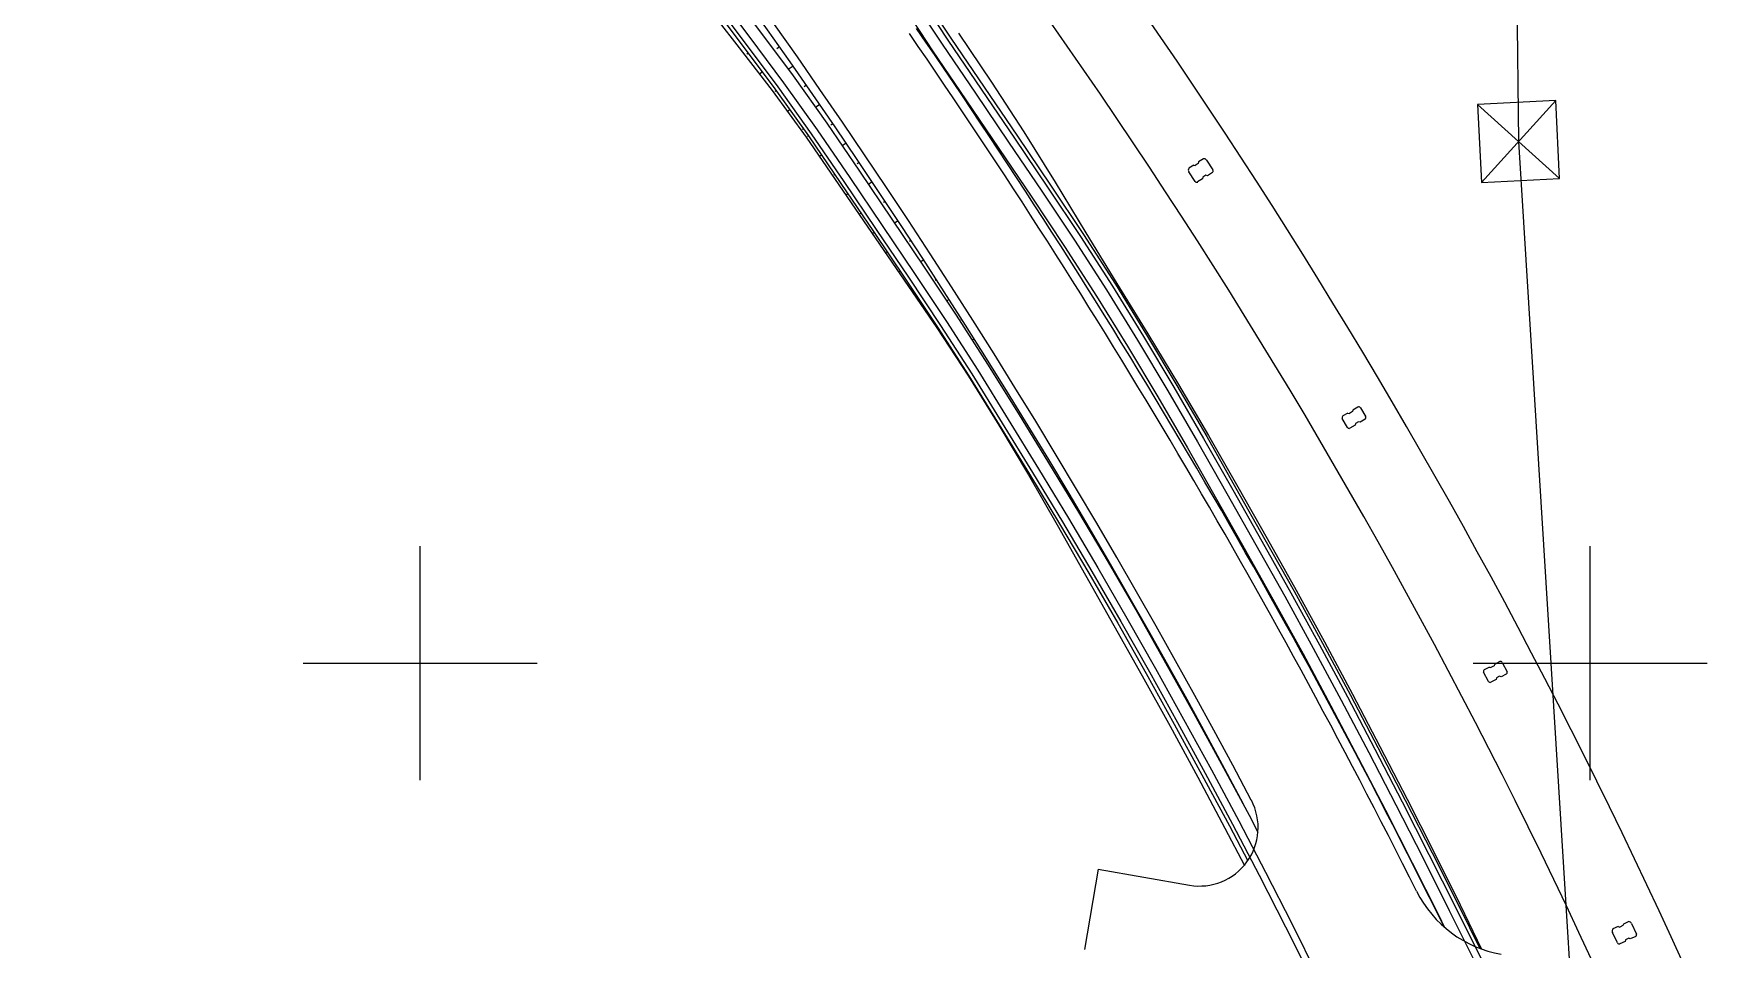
# Model space of a CAD drawing. Header units: inches. Extents: x 499362 to 502582, y 2541888 to 2545349.
# Drawn here: x 501167 to 501310.8, y 2543275.5 to 2543353.8 of the extents above; entities that cross this region are included whole.
import ezdxf

# ---------------------------------------------------------------- set-up
doc = ezdxf.new("R2010")
doc.units = ezdxf.units.IN
for name, color, linetype in [('0-段落划分', 2, 'Continuous'), ('坐标网', 2, 'Continuous'), ('桥-立柱', 5, 'Continuous')]:
    doc.layers.add(name, color=color, linetype=linetype)

# ---------------------------------------------------------------- blocks, each defined once
blk = doc.blocks.new('A$C035667EC')
at = {"layer": '桥-立柱', "color": 1, "ltscale": 10}
for p, q in [((501266.93, 2543343.14), (501266.52, 2543342.87)), ((501266.1, 2543342.59), (501265.68, 2543342.32)), ((501266.24, 2543341.19), (501265.69, 2543342.03)), ((501266.1, 2543342.59), (501266.24, 2543342.56)), ((501266.49, 2543342.73), (501266.24, 2543342.56)), ((501266.52, 2543342.87), (501266.49, 2543342.73)), ((501267.14, 2543341.72), (501266.89, 2543341.56)), ((501267.28, 2543341.69), (501267.14, 2543341.72)), ((501267.2, 2543343.01), (501267.74, 2543342.18)), ((501267.7, 2543341.97), (501267.28, 2543341.69)), ((501266.86, 2543341.42), (501266.44, 2543341.15)), ((501266.89, 2543341.56), (501266.86, 2543341.42)), ((501279.71, 2543321.65), (501279.68, 2543321.51)), ((501280.14, 2543321.9), (501279.71, 2543321.65)), ((501280.35, 2543321.85), (501280.8, 2543321.07)), ((501279.25, 2543320.16), (501278.8, 2543320.93)), ((501279.28, 2543321.39), (501278.85, 2543321.14)), ((501279.28, 2543321.39), (501279.42, 2543321.36)), ((501279.68, 2543321.51), (501279.42, 2543321.36)), ((501279.89, 2543320.36), (501279.46, 2543320.1)), ((501279.92, 2543320.49), (501279.89, 2543320.36)), ((501280.18, 2543320.65), (501279.92, 2543320.49)), ((501280.32, 2543320.61), (501280.18, 2543320.65)), ((501280.75, 2543320.86), (501280.32, 2543320.61)), ((501292.27, 2543300.13), (501291.82, 2543299.9)), ((501292.47, 2543300.07), (501292.89, 2543299.27)), ((501291.29, 2543298.44), (501290.87, 2543299.23)), ((501291.38, 2543299.67), (501290.94, 2543299.44)), ((501291.38, 2543299.67), (501291.51, 2543299.63)), ((501291.94, 2543298.61), (501291.49, 2543298.37)), ((501291.78, 2543299.77), (501291.51, 2543299.63)), ((501291.82, 2543299.9), (501291.78, 2543299.77)), ((501291.98, 2543298.74), (501291.94, 2543298.61)), ((501292.24, 2543298.88), (501291.98, 2543298.74)), ((501292.38, 2543298.84), (501292.24, 2543298.88)), ((501292.82, 2543299.07), (501292.38, 2543298.84))]:
    blk.add_line(p, q, dxfattribs=at)
at = {"layer": '桥-立柱', "color": 1, "linetype": 'Continuous'}
for p, q in [((501302.32, 2543276.07), (501301.89, 2543276.98)), ((501302.38, 2543277.48), (501301.92, 2543277.27)), ((501302.38, 2543277.48), (501302.51, 2543277.43)), ((501302.78, 2543277.56), (501302.51, 2543277.43)), ((501302.83, 2543277.69), (501302.78, 2543277.56)), ((501303.29, 2543277.9), (501302.83, 2543277.69)), ((501303.53, 2543277.74), (501303.95, 2543276.83)), ((501302.97, 2543276.21), (501302.51, 2543276)), ((501303.02, 2543276.34), (501302.97, 2543276.21)), ((501303.29, 2543276.47), (501303.02, 2543276.34)), ((501303.42, 2543276.42), (501303.29, 2543276.47)), ((501303.88, 2543276.63), (501303.42, 2543276.42))]:
    blk.add_line(p, q, dxfattribs=at)
at = {"layer": '桥-立柱', "color": 1, "ltscale": 10}
for centre, radius, start, end in [((501266.97, 2543342.88), 0.264, 30.6009, 97.6889), ((501265.9, 2543342.18), 0.264, 148.6734, 215.7614), ((501267.62, 2543342.09), 0.15, 303.1811, 33.1811), ((501266.36, 2543341.27), 0.15, 213.1811, 303.1811), ((501280.22, 2543321.77), 0.15, 30.4265, 120.4265), ((501278.93, 2543321.01), 0.15, 120.4265, 210.4265), ((501279.38, 2543320.23), 0.15, 210.4265, 300.4265), ((501280.67, 2543320.99), 0.15, 300.4265, 30.4265), ((501292.33, 2543300), 0.15, 27.6719, 117.6719), ((501291.01, 2543299.3), 0.15, 117.6719, 207.6719), ((501292.75, 2543299.2), 0.15, 297.6719, 27.6719), ((501291.42, 2543298.51), 0.15, 207.6719, 297.6719)]:
    blk.add_arc(centre, radius, start, end, dxfattribs=at)
at = {"layer": '桥-立柱', "color": 1, "linetype": 'Continuous'}
for centre, radius, start, end in [((501302.13, 2543277.1), 0.264, 140.4096, 207.4976), ((501303.28, 2543277.64), 0.264, 22.3371, 89.4251), ((501302.45, 2543276.14), 0.15, 204.9173, 294.9173), ((501303.81, 2543276.77), 0.15, 294.9173, 24.9173)]:
    blk.add_arc(centre, radius, start, end, dxfattribs=at)
blk = doc.blocks.new('A$C3A006F90')
at = {"layer": '0-段落划分', "color": 2, "linetype": 'Continuous'}
for p, q in [((501292.03, 2543493.62), (501293.86, 2543344.61)), ((501228.04, 2543352.17), (501227.9, 2543352.07)), ((501230.71, 2543352.7), (501230.48, 2543352.54)), ((501229.24, 2543350.57), (501228.99, 2543350.38)), ((501231.86, 2543351.06), (501231.45, 2543350.78)), ((501230.43, 2543348.96), (501230.31, 2543348.88)), ((501233, 2543349.42), (501232.81, 2543349.29)), ((501234.14, 2543347.78), (501233.78, 2543347.53)), ((501297.38, 2543341.45), (501290.35, 2543347.77)), ((501297.04, 2543348.11), (501290.69, 2543341.1)), ((501231.59, 2543347.33), (501231.38, 2543347.18)), ((501235.27, 2543346.13), (501235.1, 2543346.01)), ((501232.75, 2543345.71), (501232.65, 2543345.63)), ((501233.18, 2543345.11), (501233.08, 2543345.04)), ((501293.86, 2543344.61), (501306.9, 2543134.86)), ((501234.3, 2543343.45), (501234.11, 2543343.32)), ((501236.4, 2543344.47), (501236.06, 2543344.25)), ((501235.43, 2543341.8), (501235.33, 2543341.74)), ((501237.52, 2543342.82), (501237.35, 2543342.7)), ((501238.63, 2543341.16), (501238.31, 2543340.94)), ((501236.55, 2543340.15), (501236.36, 2543340.02)), ((501239.74, 2543339.49), (501239.58, 2543339.39)), ((501237.67, 2543338.49), (501237.58, 2543338.43)), ((501240.84, 2543337.82), (501240.54, 2543337.63)), ((501238.79, 2543336.83), (501238.62, 2543336.72)), ((501241.94, 2543336.15), (501241.8, 2543336.06)), ((501239.91, 2543335.17), (501239.83, 2543335.12)), ((501243.03, 2543334.48), (501242.78, 2543334.31)), ((501241.02, 2543333.51), (501240.89, 2543333.43)), ((501242.13, 2543331.85), (501242.08, 2543331.82)), ((501244.12, 2543332.8), (501244, 2543332.72)), ((501243.24, 2543330.19), (501243.16, 2543330.13)), ((501245.2, 2543331.11), (501244.99, 2543330.98)), ((501246.28, 2543329.43), (501246.19, 2543329.37)), ((501244.35, 2543328.52), (501244.31, 2543328.5)), ((501247.35, 2543327.74), (501247.17, 2543327.63)), ((501245.43, 2543326.84), (501245.37, 2543326.8)), ((501248.41, 2543326.05), (501248.33, 2543326)), ((501246.51, 2543325.15), (501246.49, 2543325.14))]:
    blk.add_line(p, q, dxfattribs=at)
at = {"layer": '0-段落划分', "color": 2}
for q in [(501256.76, 2543275.52), (501265.75, 2543281.02)]:
    blk.add_line((501257.95, 2543282.38), q, dxfattribs=at)
at = {"layer": '0-段落划分', "color": 2, "linetype": 'Continuous', "flags": 128}
for points in [[(501230.46, 2543373.83), (501233.43, 2543369.75), (501236.31, 2543365.61), (501239.09, 2543361.4), (501241.82, 2543357.15), (501244.6, 2543352.93), (501244.6, 2543352.93)], [(501230.46, 2543373.83), (501233.43, 2543369.75), (501236.31, 2543365.61), (501239.09, 2543361.4), (501241.82, 2543357.15), (501244.6, 2543352.93), (501244.6, 2543352.93)], [(501230.95, 2543374.18), (501233.91, 2543370.11), (501236.8, 2543365.96), (501239.58, 2543361.75), (501242.32, 2543357.49), (501245.1, 2543353.27), (501245.1, 2543353.27)], [(501230.95, 2543374.18), (501233.91, 2543370.11), (501236.8, 2543365.96), (501239.58, 2543361.75), (501242.32, 2543357.49), (501245.1, 2543353.27), (501245.1, 2543353.27)], [(501231.19, 2543374.36), (501234.16, 2543370.28), (501237.04, 2543366.14), (501239.83, 2543361.92), (501242.56, 2543357.66), (501245.35, 2543353.44), (501245.35, 2543353.44)], [(501229.66, 2543373.24), (501232.62, 2543369.17), (501235.5, 2543365.03), (501238.28, 2543360.82), (501241, 2543356.58), (501243.78, 2543352.36), (501243.78, 2543352.36)], [(501220.02, 2543366.14), (501222.97, 2543362.14), (501225.93, 2543358.15), (501228.9, 2543354.19), (501231.87, 2543350.22), (501234.74, 2543346.18), (501234.74, 2543346.18)], [(501218.1, 2543364.72), (501221.04, 2543360.74), (501224.02, 2543356.79), (501227.05, 2543352.88), (501230.08, 2543348.97), (501232.98, 2543344.97), (501232.98, 2543344.97)], [(501218.49, 2543365.01), (501221.43, 2543361.02), (501224.38, 2543357.05), (501227.35, 2543353.09), (501230.31, 2543349.13), (501233.18, 2543345.11), (501233.18, 2543345.11)], [(501218.74, 2543365.19), (501221.67, 2543361.2), (501224.63, 2543357.22), (501227.6, 2543353.26), (501230.56, 2543349.3), (501233.42, 2543345.28), (501233.42, 2543345.28)], [(501218.74, 2543365.19), (501221.67, 2543361.2), (501224.63, 2543357.22), (501227.6, 2543353.26), (501230.56, 2543349.3), (501233.42, 2543345.28), (501233.42, 2543345.28)], [(501219.22, 2543365.54), (501222.16, 2543361.55), (501225.11, 2543357.57), (501228.09, 2543353.61), (501231.05, 2543349.64), (501233.92, 2543345.62), (501233.92, 2543345.62)], [(501219.22, 2543365.54), (501222.16, 2543361.55), (501225.11, 2543357.57), (501228.09, 2543353.61), (501231.05, 2543349.64), (501233.92, 2543345.62), (501233.92, 2543345.62)], [(501245.1, 2543353.27), (501247.94, 2543349.09), (501250.78, 2543344.9), (501253.61, 2543340.71), (501256.42, 2543336.5), (501259.15, 2543332.24), (501259.15, 2543332.24)], [(501245.1, 2543353.27), (501247.94, 2543349.09), (501250.78, 2543344.9), (501253.61, 2543340.71), (501256.42, 2543336.5), (501259.15, 2543332.24), (501259.15, 2543332.24)], [(501245.35, 2543353.44), (501248.19, 2543349.25), (501251.03, 2543345.06), (501253.86, 2543340.87), (501256.67, 2543336.66), (501259.41, 2543332.4), (501259.41, 2543332.4)], [(501245.99, 2543353.88), (501248.82, 2543349.68), (501251.58, 2543345.43), (501254.26, 2543341.13), (501256.88, 2543336.79), (501259.53, 2543332.47), (501259.53, 2543332.47)], [(501243.78, 2543352.36), (501246.62, 2543348.19), (501249.45, 2543344.02), (501252.27, 2543339.84), (501255.07, 2543335.64), (501257.8, 2543331.39), (501257.8, 2543331.39)], [(501244.6, 2543352.93), (501247.45, 2543348.75), (501250.28, 2543344.57), (501253.11, 2543340.38), (501255.91, 2543336.17), (501258.65, 2543331.92), (501258.65, 2543331.92)], [(501244.6, 2543352.93), (501247.45, 2543348.75), (501250.28, 2543344.57), (501253.11, 2543340.38), (501255.91, 2543336.17), (501258.65, 2543331.92), (501258.65, 2543331.92)], [(501234.74, 2543346.18), (501237.53, 2543342.09), (501240.3, 2543337.98), (501243.07, 2543333.87), (501245.81, 2543329.75), (501248.49, 2543325.58), (501248.49, 2543325.58)], [(501232.98, 2543344.97), (501235.76, 2543340.9), (501238.55, 2543336.82), (501241.36, 2543332.76), (501244.15, 2543328.68), (501246.84, 2543324.55), (501246.84, 2543324.55)], [(501233.18, 2543345.11), (501235.95, 2543341.03), (501238.72, 2543336.93), (501241.48, 2543332.84), (501244.21, 2543328.73), (501246.88, 2543324.57), (501246.88, 2543324.57)], [(501233.42, 2543345.28), (501236.2, 2543341.19), (501238.97, 2543337.1), (501241.73, 2543333), (501244.46, 2543328.89), (501247.14, 2543324.73), (501247.14, 2543324.73)], [(501233.42, 2543345.28), (501236.2, 2543341.19), (501238.97, 2543337.1), (501241.73, 2543333), (501244.46, 2543328.89), (501247.14, 2543324.73), (501247.14, 2543324.73)], [(501233.92, 2543345.62), (501236.7, 2543341.53), (501239.47, 2543337.43), (501242.23, 2543333.33), (501244.97, 2543329.21), (501247.64, 2543325.05), (501247.64, 2543325.05)], [(501233.92, 2543345.62), (501236.7, 2543341.53), (501239.47, 2543337.43), (501242.23, 2543333.33), (501244.97, 2543329.21), (501247.64, 2543325.05), (501247.64, 2543325.05)], [(501258.65, 2543331.92), (501261.3, 2543327.62), (501263.9, 2543323.29), (501266.44, 2543318.92), (501268.93, 2543314.52), (501271.41, 2543310.12), (501271.41, 2543310.12)], [(501258.65, 2543331.92), (501261.3, 2543327.62), (501263.9, 2543323.29), (501266.44, 2543318.92), (501268.93, 2543314.52), (501271.41, 2543310.12), (501271.41, 2543310.12)], [(501259.15, 2543332.24), (501261.81, 2543327.94), (501264.41, 2543323.6), (501266.95, 2543319.22), (501269.45, 2543314.82), (501271.93, 2543310.42), (501271.93, 2543310.42)], [(501259.15, 2543332.24), (501261.81, 2543327.94), (501264.41, 2543323.6), (501266.95, 2543319.22), (501269.45, 2543314.82), (501271.93, 2543310.42), (501271.93, 2543310.42)], [(501259.41, 2543332.4), (501262.07, 2543328.09), (501264.67, 2543323.75), (501267.21, 2543319.38), (501269.71, 2543314.97), (501272.19, 2543310.57), (501272.19, 2543310.57)], [(501259.53, 2543332.47), (501262.19, 2543328.17), (501264.8, 2543323.83), (501267.36, 2543319.46), (501269.87, 2543315.07), (501272.37, 2543310.66), (501272.37, 2543310.66)], [(501257.8, 2543331.39), (501260.45, 2543327.1), (501263.04, 2543322.77), (501265.58, 2543318.41), (501268.06, 2543314.02), (501270.54, 2543309.63), (501270.54, 2543309.63)], [(501246.84, 2543324.55), (501249.44, 2543320.34), (501251.97, 2543316.11), (501254.44, 2543311.83), (501256.86, 2543307.52), (501259.28, 2543303.22), (501259.28, 2543303.22)], [(501246.88, 2543324.57), (501249.48, 2543320.37), (501252.06, 2543316.16), (501254.62, 2543311.93), (501257.14, 2543307.69), (501259.62, 2543303.41), (501259.62, 2543303.41)], [(501247.14, 2543324.73), (501249.74, 2543320.53), (501252.32, 2543316.31), (501254.88, 2543312.08), (501257.4, 2543307.84), (501259.88, 2543303.56), (501259.88, 2543303.56)], [(501247.14, 2543324.73), (501249.74, 2543320.53), (501252.32, 2543316.31), (501254.88, 2543312.08), (501257.4, 2543307.84), (501259.88, 2543303.56), (501259.88, 2543303.56)], [(501247.64, 2543325.05), (501250.25, 2543320.84), (501252.83, 2543316.62), (501255.39, 2543312.39), (501257.92, 2543308.14), (501260.4, 2543303.86), (501260.4, 2543303.86)], [(501247.64, 2543325.05), (501250.25, 2543320.84), (501252.83, 2543316.62), (501255.39, 2543312.39), (501257.92, 2543308.14), (501260.4, 2543303.86), (501260.4, 2543303.86)], [(501248.49, 2543325.58), (501251.1, 2543321.37), (501253.69, 2543317.14), (501256.25, 2543312.9), (501258.79, 2543308.64), (501261.27, 2543304.35), (501261.27, 2543304.35)], [(501271.41, 2543310.12), (501273.89, 2543305.72), (501276.32, 2543301.29), (501278.71, 2543296.84), (501281.06, 2543292.36), (501283.38, 2543287.88), (501283.38, 2543287.88)], [(501271.41, 2543310.12), (501273.89, 2543305.72), (501276.32, 2543301.29), (501278.71, 2543296.84), (501281.06, 2543292.36), (501283.38, 2543287.88), (501283.38, 2543287.88)], [(501271.93, 2543310.42), (501274.41, 2543306.01), (501276.85, 2543301.58), (501279.24, 2543297.12), (501281.59, 2543292.64), (501283.91, 2543288.15), (501283.91, 2543288.15)], [(501271.93, 2543310.42), (501274.41, 2543306.01), (501276.85, 2543301.58), (501279.24, 2543297.12), (501281.59, 2543292.64), (501283.91, 2543288.15), (501283.91, 2543288.15)], [(501272.19, 2543310.57), (501274.68, 2543306.16), (501277.11, 2543301.72), (501279.5, 2543297.26), (501281.85, 2543292.78), (501284.18, 2543288.29), (501284.18, 2543288.29)], [(501272.37, 2543310.66), (501274.85, 2543306.25), (501277.28, 2543301.82), (501279.67, 2543297.35), (501282.02, 2543292.87), (501284.34, 2543288.37), (501284.34, 2543288.37)], [(501270.54, 2543309.63), (501273.02, 2543305.23), (501275.45, 2543300.81), (501277.83, 2543296.36), (501280.17, 2543291.9), (501282.49, 2543287.42), (501282.49, 2543287.42)], [(501261.27, 2543304.35), (501263.7, 2543300.03), (501266.11, 2543295.7), (501268.49, 2543291.35), (501270.83, 2543286.99), (501271.59, 2543285.54)], [(501259.28, 2543303.22), (501261.71, 2543298.92), (501264.09, 2543294.6), (501266.45, 2543290.26), (501268.77, 2543285.9), (501270.43, 2543282.71)], [(501259.62, 2543303.41), (501262.04, 2543299.11), (501264.44, 2543294.79), (501266.81, 2543290.46), (501269.15, 2543286.1), (501270.73, 2543283.1)], [(501259.88, 2543303.56), (501262.31, 2543299.25), (501264.71, 2543294.93), (501267.08, 2543290.6), (501269.42, 2543286.24), (501271.71, 2543281.86), (501271.71, 2543281.86)], [(501259.88, 2543303.56), (501262.31, 2543299.25), (501264.71, 2543294.93), (501267.08, 2543290.6), (501269.42, 2543286.24), (501271.71, 2543281.86), (501271.71, 2543281.86)], [(501260.4, 2543303.86), (501262.83, 2543299.55), (501265.23, 2543295.22), (501267.61, 2543290.88), (501269.95, 2543286.52), (501272.25, 2543282.14), (501272.25, 2543282.14)], [(501260.4, 2543303.86), (501262.83, 2543299.55), (501265.23, 2543295.22), (501267.61, 2543290.88), (501269.95, 2543286.52), (501272.25, 2543282.14), (501272.25, 2543282.14)], [(501282.49, 2543287.42), (501284.78, 2543282.93), (501287.05, 2543278.42), (501287.55, 2543277.4)], [(501283.38, 2543287.88), (501285.68, 2543283.38), (501287.94, 2543278.86), (501290.19, 2543274.34), (501292.4, 2543269.79), (501294.55, 2543265.22), (501294.55, 2543265.22)], [(501283.38, 2543287.88), (501285.68, 2543283.38), (501287.94, 2543278.86), (501290.19, 2543274.34), (501292.4, 2543269.79), (501294.55, 2543265.22), (501294.55, 2543265.22)], [(501283.91, 2543288.15), (501286.21, 2543283.65), (501288.48, 2543279.13), (501290.73, 2543274.6), (501292.94, 2543270.05), (501295.1, 2543265.48), (501295.1, 2543265.48)], [(501283.91, 2543288.15), (501286.21, 2543283.65), (501288.48, 2543279.13), (501290.73, 2543274.6), (501292.94, 2543270.05), (501295.1, 2543265.48), (501295.1, 2543265.48)], [(501284.18, 2543288.29), (501286.48, 2543283.78), (501288.75, 2543279.26), (501290.56, 2543275.61)], [(501284.34, 2543288.37), (501286.63, 2543283.86), (501288.88, 2543279.33), (501290.71, 2543275.55)], [(501271.71, 2543281.86), (501273.96, 2543277.46), (501276.16, 2543273.03), (501278.31, 2543268.58), (501280.42, 2543264.11), (501282.5, 2543259.63), (501282.5, 2543259.63)], [(501271.71, 2543281.86), (501273.96, 2543277.46), (501276.16, 2543273.03), (501278.31, 2543268.58), (501280.42, 2543264.11), (501282.5, 2543259.63), (501282.5, 2543259.63)], [(501272.25, 2543282.14), (501274.49, 2543277.73), (501276.69, 2543273.3), (501278.85, 2543268.84), (501280.96, 2543264.37), (501283.05, 2543259.88), (501283.05, 2543259.88)], [(501272.25, 2543282.14), (501274.49, 2543277.73), (501276.69, 2543273.3), (501278.85, 2543268.84), (501280.96, 2543264.37), (501283.05, 2543259.88), (501283.05, 2543259.88)]]:
    blk.add_lwpolyline(points, dxfattribs=at)
blk.add_lwpolyline([(501297.38, 2543341.45), (501297.04, 2543348.11), (501290.35, 2543347.77), (501290.69, 2543341.1)], close=True, dxfattribs=at)
at = {"layer": '0-段落划分', "color": 2}
for centre, radius, start, end in [((500741.34, 2543008.58), 598.25, 27.83631, 48.56003), ((500741.34, 2543008.58), 599, 27.83631, 48.56003), ((500833.57, 2543058.92), 514, 11.64, 47.4926), ((500833.57, 2543058.92), 521, 11.6534, 46.3908), ((500741.34, 2543008.58), 608, 26.56589, 34.60141), ((500741.34, 2543008.58), 608.75, 26.21095, 34.60141), ((501266.61, 2543285.94), 5, 260.0792, 27.8363), ((501294.1, 2543284.96), 10, 206.5659, 260.1134)]:
    blk.add_arc(centre, radius, start, end, dxfattribs=at)
at = {"layer": '0-段落划分', "color": 2, "linetype": 'Continuous'}
blk.add_blockref('A$C035667EC', (0, 0), dxfattribs=at)

msp = doc.modelspace()

# ---------------------------------------------------------------- linework, layer by layer
at = {"layer": '坐标网'}
for p, q in [((501200, 2543290), (501200, 2543310)), ((501300, 2543290), (501300, 2543310)), ((501190, 2543300), (501210, 2543300)), ((501290, 2543300), (501310, 2543300))]:
    msp.add_line(p, q, dxfattribs=at)

# ---------------------------------------------------------------- block references
at = {"layer": '0-段落划分'}
msp.add_blockref('A$C3A006F90', (0, 0), dxfattribs=at)

doc.saveas('drawing.dxf')
